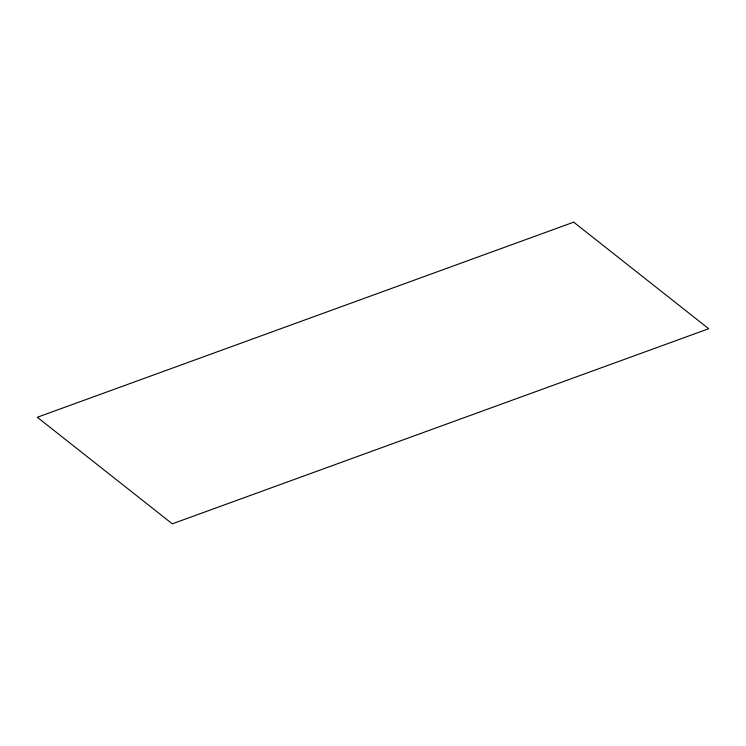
<?xml version="1.0" encoding="UTF-8"?>
<svg xmlns="http://www.w3.org/2000/svg" width="746" height="746" viewBox="0 0 746 746"><rect width="100%" height="100%" fill="white"/><g stroke="black" fill="none" stroke-linecap="round" stroke-linejoin="round"><path stroke-width="1.12" d="M573.693 222.168L37.3 417.275L172.307 523.832L708.7 328.725L573.693 222.168"/></g></svg>
